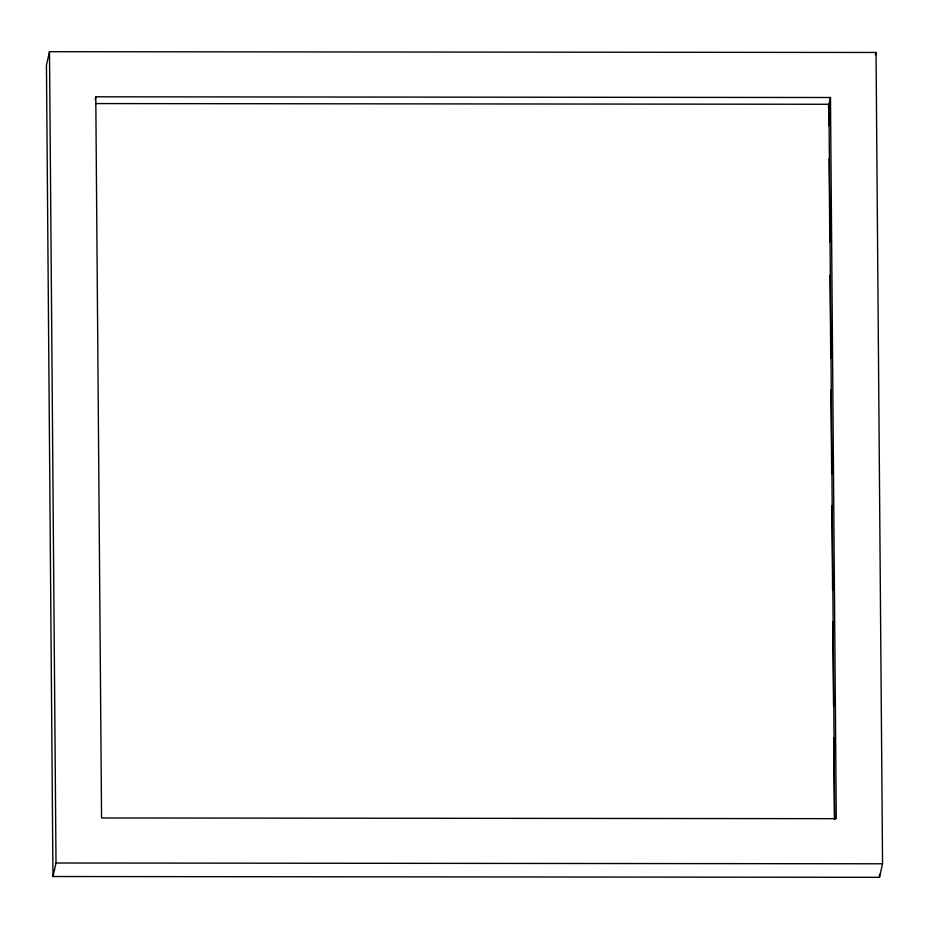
<?xml version="1.0" encoding="UTF-8"?>
<svg xmlns="http://www.w3.org/2000/svg" width="929" height="929" viewBox="0 0 929 929"><rect width="100%" height="100%" fill="white"/><g stroke="black" fill="none" stroke-linecap="round" stroke-linejoin="round"><path stroke-width="1.39" d="M49.492 51.687L46.45 65.216L52.965 876.523L879.508 877.313L882.55 863.784L876.035 52.477L49.492 51.687L56.007 862.995L52.965 876.523M95.164 99.508L95.78 96.802L830.48 97.51L836.274 818.67L101.563 817.961L95.78 96.802M828.354 106.974L830.48 97.51M875.432 55.183L876.035 52.477M95.699 103.572L828.958 104.269L834.695 819.622M56.007 862.995L882.55 863.784M879.484 874.41L879.508 877.313M828.703 105.395L828.865 125.717M829.132 159.091L829.794 241.795M830.061 275.17L830.735 357.874M830.99 389.797L831.664 473.964M831.919 505.887L832.593 590.043M832.848 621.966L833.522 706.121M833.777 738.044L834.428 819.308"/></g></svg>
